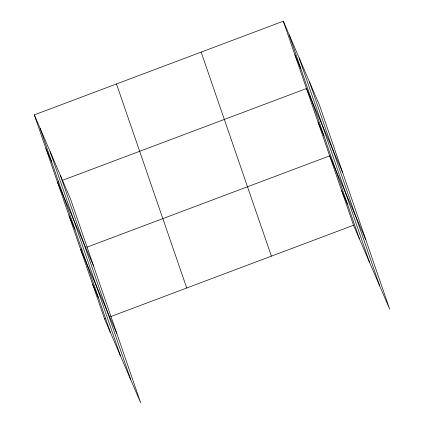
<?xml version="1.0" encoding="UTF-8"?>
<svg xmlns="http://www.w3.org/2000/svg" width="424" height="424" viewBox="0 0 424 424"><rect width="100%" height="100%" fill="white"/><g stroke="black" fill="none" stroke-linecap="round" stroke-linejoin="round"><path stroke-width="0.64" d="M34.318 114.872L70.448 198.766L140.683 402.8L104.553 318.906L34.318 114.872L283.317 21.2L319.447 105.094L389.683 309.128L353.552 225.234L283.317 21.2M58.724 181.742L57.494 182.203L93.625 266.097M62.402 180.359L306.494 88.531L342.624 172.425M81.896 249.073L80.671 249.535L116.801 333.428M86.803 247.229L329.671 155.862L365.801 239.756M104.553 318.906L105.777 318.445M110.685 316.601L353.552 225.234M294.908 54.866L300.738 68.407M318.085 122.197L323.915 135.738M341.611 190.546L347.442 204.092M45.909 148.538L51.739 162.079M69.085 215.869L74.915 229.411M92.612 284.218L98.442 297.765M309.451 81.88L379.681 285.914M299.148 57.961L369.384 261.995M289.152 34.742L359.382 238.776M201.151 52.11L271.381 256.144M116.489 83.963L186.719 287.991M60.452 175.552L130.682 379.586M50.149 151.633L120.379 355.667M40.153 128.414L110.383 332.448"/></g></svg>
